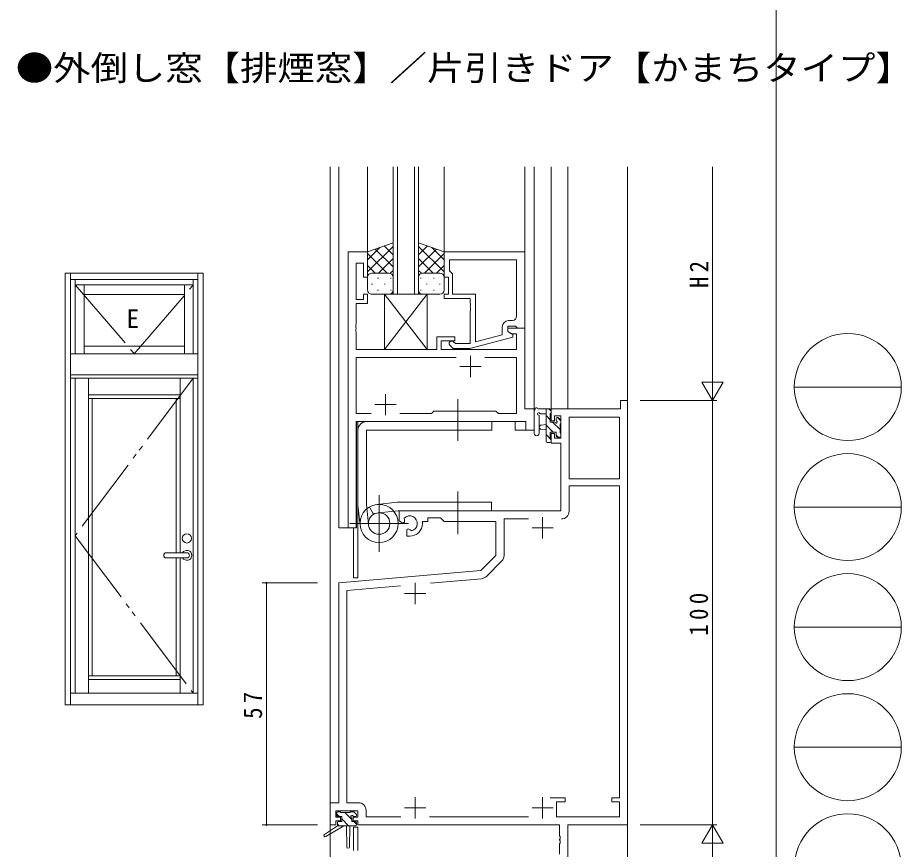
# Model space of a CAD drawing. Units: millimetres, scale not verified. Extents: x -594 to 539, y -420 to 386.
# Drawn here: x 331.4 to 539.5, y -209.8 to -13.9 of the extents above; entities that cross this region are included whole.
import ezdxf
from ezdxf.enums import TextEntityAlignment as Align

# ---------------------------------------------------------------- set-up
doc = ezdxf.new("R2010")
doc.units = ezdxf.units.MM
doc.header["$LTSCALE"] = 2
doc.linetypes.add('CHAIN2', pattern=[12, 9, -1, 1, -1])
doc.linetypes.add('DOUBLE_CHAIN2', pattern=[12.8, 9, -1, 0.6, -0.6, 0.6, -1])
for name, color, linetype, lineweight in [('0-1_YKK_ZWAK', 7, 'Continuous', 9), ('0-3_YKK_11', 7, 'Continuous', 9), ('0-4_YKK_12', 2, 'Continuous', 9), ('0-5_YKK_A1', 4, 'Continuous', 9), ('0-6_YKK_13', 4, 'Continuous', 9), ('0-7_YKK_D', 6, 'Continuous', 9)]:
    doc.layers.add(name, color=color, linetype=linetype, lineweight=lineweight)
doc.layers.add('0-2_USER1', color=7, linetype='Continuous')
doc.styles.add('ＭＳ ゴシック', font='')
doc.styles.get('ＭＳ ゴシック').set_extended_font_data('MS Gothic')

msp = doc.modelspace()

# ---------------------------------------------------------------- linework, layer by layer
at = {"layer": '0-1_YKK_ZWAK'}
for p, q in [((510, 382), (510, -368)), ((514.252, -100.88), (539.452, -100.88)), ((514.252, -129.16), (539.452, -129.16)), ((514.252, -157.44), (539.452, -157.44)), ((514.252, -185.72), (539.452, -185.72))]:
    msp.add_line(p, q, dxfattribs=at)
for centre in [(526.852, -100.88), (526.852, -129.16), (526.852, -157.44), (526.852, -185.72), (526.852, -214)]:
    msp.add_circle(centre, 12.6, dxfattribs=at)
at = {"layer": '0-3_YKK_11'}
for p, q in [((413.8, -69.025), (409.201, -69.025)), ((409.201, -69.025), (409.201, -134.025)), ((413.8, -75.025), (413.8, -69.025)), ((431.8, -69.025), (431.8, -75.025)), ((450.8, -69.025), (431.8, -69.025)), ((450.8, -87.025), (450.8, -69.025)), ((411.13, -71.725), (412.8, -71.725)), ((411.13, -80.225), (411.13, -71.725)), ((412.8, -71.725), (412.8, -75.025)), ((433.1, -70.955), (448.87, -70.955)), ((433.1, -73.525), (433.1, -70.955)), ((433.1, -70.955), (448.87, -70.955)), ((448.87, -70.955), (448.87, -84.225)), ((433.3, -73.725), (433.1, -73.525)), ((433.8, -74.225), (433.3, -73.725)), ((433.8, -79.025), (433.8, -74.225)), ((412.8, -75.025), (413.8, -75.025)), ((431.8, -75.025), (432.8, -75.025)), ((432.8, -75.025), (432.8, -79.025)), ((412.8, -79.025), (412.8, -80.225)), ((413.8, -79.025), (412.8, -79.025)), ((413.8, -81.225), (413.8, -79.025)), ((431.8, -79.025), (431.8, -80.025)), ((432.8, -79.025), (431.8, -79.025)), ((439.2, -79.025), (433.8, -79.025)), ((439.2, -90.234), (439.2, -79.025)), ((412.8, -80.225), (411.13, -80.225)), ((431.8, -80.025), (437.9, -80.025)), ((437.9, -80.025), (437.9, -81.067)), ((437.9, -81.067), (438.02, -81.25)), ((411.13, -81.225), (413.8, -81.225)), ((411.13, -86.067), (411.13, -81.225)), ((438.02, -81.8), (437.9, -81.984)), ((437.9, -81.984), (437.9, -82.067)), ((437.9, -82.067), (438.02, -82.25)), ((438.02, -82.8), (437.9, -82.984)), ((437.9, -82.984), (437.9, -90.625)), ((438.02, -81.25), (438.02, -81.8)), ((438.02, -82.25), (438.02, -82.8)), ((447.87, -85.225), (447, -85.225)), ((411.01, -86.25), (411.13, -86.067)), ((411.01, -86.8), (411.01, -86.25)), ((411.13, -86.984), (411.01, -86.8)), ((411.01, -87.251), (411.13, -87.067)), ((411.01, -87.8), (411.01, -87.251)), ((411.13, -87.067), (411.13, -86.984)), ((445.5, -86.725), (445.5, -88.546)), ((446.8, -86.525), (448.6, -86.525)), ((446.8, -87.825), (446.8, -86.525)), ((446.8, -87.025), (446.8, -87.825)), ((450.8, -87.025), (446.8, -87.025)), ((448.6, -86.525), (448.8, -86.725)), ((448.8, -86.725), (449.1, -87.025)), ((449.1, -87.025), (450.8, -87.025)), ((450.8, -106.025), (450.8, -87.025)), ((411.13, -87.984), (411.01, -87.8)), ((411.13, -92.025), (411.13, -87.984)), ((430.1, -89.025), (430.1, -92.025)), ((434.3, -89.025), (430.1, -89.025)), ((434.3, -90.025), (434.3, -89.025)), ((437.897, -91.825), (448, -89.118)), ((445.5, -88.546), (439.2, -90.234)), ((446.8, -87.825), (447.667, -88.325)), ((448, -88.518), (446.8, -87.825)), ((447.667, -88.325), (448.87, -88.325)), ((448, -89.118), (448, -88.518)), ((448.87, -88.325), (448.87, -92.025)), ((431.101, -90.025), (434.3, -90.025)), ((431.101, -92.025), (431.101, -90.025)), ((433.176, -91.05), (433.952, -91.825)), ((434.449, -90.625), (434.025, -90.201)), ((437.9, -90.625), (434.449, -90.625)), ((430.1, -92.025), (411.13, -92.025)), ((448.87, -92.025), (431.101, -92.025)), ((433.952, -91.825), (437.897, -91.825)), ((438, -93.525), (438, -98.525)), ((434.65, -93.955), (411.13, -93.955)), ((411.13, -93.955), (411.13, -107.095)), ((434.65, -93.955), (411.13, -93.955)), ((448.87, -93.955), (441.351, -93.955)), ((448.87, -107.095), (448.87, -93.955)), ((435.5, -96.025), (440.5, -96.025)), ((418, -102.525), (418, -107.525)), ((473.37, -104.025), (473.37, -106.025)), ((475, -104.025), (473.37, -104.025)), ((475, -204.025), (475, -104.025)), ((415.5, -105.025), (420.501, -105.025)), ((453, -106.025), (450.8, -106.025)), ((453, -111.025), (453, -106.025)), ((457, -106.025), (457, -108.825)), ((473.37, -106.025), (457, -106.025)), ((411.13, -107.095), (414.65, -107.095)), ((421.351, -107.095), (428.83, -107.095)), ((428.83, -107.095), (429.401, -106.525)), ((429.401, -106.525), (444, -106.525)), ((444, -106.525), (444.571, -107.095)), ((444.571, -107.095), (448.87, -107.095)), ((457.8, -107.655), (459.3, -107.655)), ((457.8, -108.825), (457.8, -107.655)), ((459.3, -107.655), (459.3, -112.925)), ((461.23, -107.955), (461.23, -122.525)), ((473.07, -107.955), (461.23, -107.955)), ((461.23, -107.955), (461.23, -122.525)), ((473.07, -122.525), (473.07, -107.955)), ((411.13, -109.025), (451.07, -109.025)), ((411.13, -134.025), (411.13, -109.025)), ((451.07, -109.025), (451.07, -111.025)), ((457, -108.825), (457.8, -108.825)), ((451.07, -111.025), (453, -111.025)), ((457, -111.825), (457, -114.125)), ((457.8, -111.825), (457, -111.825)), ((457.8, -112.925), (457.8, -111.825)), ((457, -114.125), (459.3, -114.125)), ((459.3, -112.925), (457.8, -112.925)), ((459.3, -114.125), (459.3, -130.025)), ((461.23, -122.525), (473.07, -122.525)), ((461.23, -124.155), (473.07, -124.155)), ((461.23, -130.155), (461.23, -124.155)), ((473.07, -124.155), (473.07, -197.625)), ((421.2, -130.025), (421.2, -132.39)), ((459.3, -130.025), (421.2, -130.025)), ((421.2, -132.39), (422.1, -132.91)), ((422.1, -132.91), (422.45, -132.708)), ((422.473, -132.203), (422.436, -131.745)), ((422.45, -132.708), (422.473, -132.203)), ((426.7, -132.525), (428, -132.525)), ((426.7, -133.025), (426.7, -132.525)), ((428, -131.655), (430.93, -131.655)), ((428, -132.525), (428, -131.655)), ((430.93, -131.655), (431.8, -132.525)), ((431.8, -132.525), (444, -132.525)), ((444, -132.525), (444, -140.525)), ((445.93, -131.955), (451.65, -131.955)), ((445.93, -140.579), (445.93, -131.955)), ((455, -131.525), (455, -136.525)), ((409.201, -134.025), (411.13, -134.025)), ((423.35, -134.267), (423, -134.469)), ((423, -134.469), (423, -136.025)), ((423.799, -134.499), (423.35, -134.267)), ((424.177, -134.761), (423.799, -134.499)), ((452.5, -134.025), (457.5, -134.025)), ((423, -136.025), (423.7, -136.025)), ((444, -140.525), (440.424, -144.101)), ((441.756, -145.499), (445.403, -141.852)), ((440.424, -144.101), (407, -147.025)), ((407, -147.025), (407, -198.795)), ((408.93, -148.794), (421.505, -147.694)), ((425, -147.025), (425, -152.025)), ((428.573, -147.075), (440.64, -146.02)), ((408.93, -198.795), (408.93, -148.794)), ((422.5, -149.525), (427.5, -149.525)), ((425, -197.525), (425, -202.525)), ((455, -197.525), (455, -202.525)), ((460.3, -197.625), (456.75, -197.625)), ((460.3, -198.625), (460.3, -197.625)), ((471.3, -197.625), (471.3, -198.625)), ((473.07, -197.625), (471.3, -197.625)), ((405, -198.795), (405, -204.025)), ((407, -198.795), (405, -198.795)), ((411.63, -198.795), (408.93, -198.795)), ((458.3, -198.625), (460.3, -198.625)), ((458.3, -202.095), (458.3, -198.625)), ((471.3, -198.625), (473.07, -198.625)), ((473.07, -198.625), (473.07, -202.095)), ((406.3, -200.725), (411.5, -200.725)), ((406.3, -202.225), (406.3, -200.725)), ((411.5, -200.725), (411.5, -202.225)), ((413.43, -202.095), (413.43, -200.595)), ((422.5, -200.025), (427.5, -200.025)), ((452.5, -200.025), (457.5, -200.025)), ((407.4, -202.225), (406.3, -202.225)), ((406.3, -203.025), (407.4, -203.025)), ((406.3, -204.025), (406.3, -203.025)), ((407.4, -203.025), (407.4, -202.225)), ((410.4, -202.225), (410.4, -203.025)), ((411.5, -202.225), (410.4, -202.225)), ((410.4, -203.025), (411.5, -203.025)), ((411.5, -203.025), (411.5, -204.025)), ((421.65, -202.095), (413.43, -202.095)), ((451.65, -202.095), (428.35, -202.095)), ((473.07, -202.095), (458.3, -202.095)), ((405, -204.025), (406.3, -204.025)), ((411.5, -204.025), (458.97, -204.025)), ((458.97, -204.025), (458.97, -206.567)), ((460.9, -204.025), (475, -204.025)), ((460.9, -219.025), (460.9, -204.025)), ((458.97, -206.567), (459.09, -206.75)), ((459.09, -207.3), (458.97, -207.484)), ((458.97, -207.484), (458.97, -207.567)), ((458.97, -207.567), (459.09, -207.75)), ((459.09, -206.75), (459.09, -207.3)), ((459.09, -207.75), (459.09, -208.3)), ((459.09, -208.3), (458.97, -208.484)), ((458.97, -208.484), (458.97, -210.925))]:
    msp.add_line(p, q, dxfattribs=at)
for centre, radius, start, end in [((447, -86.725), 1.5, 90, 179.99998), ((447.87, -84.225), 1, 270, 359.99998), ((433.6, -90.625), 0.6, 44.99998, 225), ((459.43, -130.155), 1.8, 270, 359.99998), ((459.43, -130.155), 1.8, 270, 359.99998), ((423.7, -133.025), 1.8, 285.36687, 134.63312), ((423.7, -133.025), 3, 270, 359.99998), ((444.13, -140.579), 1.8, 314.99998, 359.99997), ((440.483, -144.227), 1.8, 275.00002, 315.00003), ((411.63, -200.595), 1.8, 0, 89.99998)]:
    msp.add_arc(centre, radius, start, end, dxfattribs=at)
at = {"layer": '0-4_YKK_12'}
for p, q in [((405, -49.025), (405, -335.025)), ((407, -49.025), (407, -134.025)), ((413.8, -69.025), (413.8, -49.025)), ((413.8, -69.025), (413.8, -49.025)), ((419.8, -49.025), (419.8, -79.026)), ((420.8, -79.026), (420.8, -49.025)), ((424.8, -49.025), (424.8, -79.026)), ((425.8, -79.026), (425.8, -49.025)), ((431.8, -69.025), (431.8, -49.025)), ((450.8, -69.325), (450.8, -49.025)), ((453, -111.025), (453, -49.025)), ((457, -106.025), (457, -49.025)), ((460.9, -106.025), (460.9, -49.025)), ((475, -49.025), (475, -335.025)), ((413.8, -69.025), (409.201, -69.025)), ((409.201, -134.025), (409.201, -69.025)), ((450.8, -69.325), (450.8, -106.024)), ((419.8, -79.026), (425.8, -79.026)), ((450.501, -87.025), (450.8, -87.025)), ((450.8, -106.024), (453, -106.024)), ((411.198, -109.025), (448.498, -109.025)), ((411.198, -134.025), (411.198, -109.025)), ((448.5, -111.025), (448.5, -109.025)), ((448.5, -111.025), (453, -111.025)), ((411.198, -134.025), (407, -134.025)), ((410.5, -145.825), (410.5, -134.025)), ((410.5, -145.825), (411.5, -145.825)), ((411.5, -204.525), (410.5, -204.525)), ((410.5, -204.525), (410.5, -210.025)), ((411.5, -204.525), (411.5, -210.025))]:
    msp.add_line(p, q, dxfattribs=at)
msp.add_lwpolyline([(410.5, -145.825), (411.5, -145.825), (411.5, -109.025)], dxfattribs=at)
at = {"layer": '0-5_YKK_A1'}
for p, q in [((342.599, -74.025), (375.099, -74.025)), ((342.599, -74.025), (342.599, -175.775)), ((343.849, -74.025), (343.849, -175.775)), ((373.849, -74.025), (373.849, -175.775)), ((375.099, -74.025), (375.099, -175.775)), ((343.849, -75.525), (373.599, -75.525)), ((343.849, -75.525), (373.849, -75.525)), ((344.949, -75.525), (344.949, -93.025)), ((344.949, -76.825), (372.749, -76.825)), ((347.043, -76.825), (347.043, -93.025)), ((370.656, -76.825), (370.656, -93.025)), ((372.749, -75.525), (372.749, -93.025)), ((347.043, -79.075), (370.656, -79.075)), ((347.043, -91.275), (370.656, -91.275)), ((343.849, -93.025), (373.849, -93.025)), ((343.849, -98.025), (373.849, -98.025)), ((343.849, -98.775), (373.849, -98.775)), ((344.949, -98.775), (344.949, -173.025)), ((348.049, -98.775), (348.049, -173.025)), ((369.649, -98.775), (369.649, -139.925)), ((372.749, -98.775), (372.749, -173.025)), ((348.049, -102.7), (369.649, -102.7)), ((348.049, -103.6), (369.649, -103.6)), ((348.949, -103.6), (348.949, -168.875)), ((368.749, -103.6), (368.749, -139.925)), ((366.389, -139.925), (371.239, -139.925)), ((366.389, -141.125), (371.239, -141.125)), ((368.749, -141.125), (368.749, -168.875)), ((369.649, -141.125), (369.649, -173.025)), ((348.049, -168.875), (369.649, -168.875)), ((348.049, -169.775), (369.649, -169.775)), ((343.849, -173.025), (373.849, -173.025)), ((342.599, -175.775), (375.099, -175.775))]:
    msp.add_line(p, q, dxfattribs=at)
at = {"layer": '0-5_YKK_A1', "linetype": 'DOUBLE_CHAIN2'}
for p, q in [((344.949, -76.825), (358.849, -93.025)), ((358.849, -93.025), (372.749, -76.825)), ((372.749, -98.775), (344.949, -135.9)), ((344.949, -135.9), (372.749, -173.025))]:
    msp.add_line(p, q, dxfattribs=at)
at = {"layer": '0-5_YKK_A1'}
msp.add_circle((371.239, -136.525), 1.1, dxfattribs=at)
for centre, radius, start, end in [((371.239, -140.525), 1.175, 210.70634, 149.29364), ((366.389, -140.525), 0.6, 90, 270), ((371.239, -140.525), 0.6, 270, 90)]:
    msp.add_arc(centre, radius, start, end, dxfattribs=at)
at = {"layer": '0-6_YKK_13'}
for p, q in [((419.8, -66.883), (413.8, -69.025)), ((413.8, -73.757), (419.8, -67.757)), ((413.8, -70.929), (416.761, -67.968)), ((419.8, -72.577), (415.604, -68.381)), ((419.8, -69.748), (417.689, -67.637)), ((419.8, -66.883), (419.8, -75.025)), ((425.8, -75.025), (425.8, -66.883)), ((425.8, -66.883), (431.8, -69.025)), ((425.8, -69.748), (427.912, -67.637)), ((431.8, -73.757), (425.8, -67.757)), ((425.8, -72.577), (429.996, -68.381)), ((431.8, -70.929), (428.839, -67.968)), ((413.8, -69.025), (413.8, -75.025)), ((418.421, -74.026), (413.8, -69.405)), ((416.36, -74.025), (419.8, -70.586)), ((429.24, -74.025), (425.8, -70.586)), ((427.18, -74.026), (431.8, -69.405)), ((431.8, -69.025), (431.8, -75.025)), ((415.592, -74.025), (413.8, -72.234)), ((430.008, -74.025), (431.8, -72.234)), ((414.8, -74.025), (418.4, -74.025)), ((415.2, -74.025), (418.8, -74.025)), ((419.132, -74.082), (419.8, -73.414)), ((426.468, -74.082), (425.8, -73.414)), ((430.4, -74.025), (426.8, -74.025)), ((430.8, -74.025), (427.2, -74.025)), ((413.8, -78.025), (413.8, -75.025)), ((414.72, -76.662), (414.92, -76.662)), ((416.135, -75.247), (416.335, -75.247)), ((417.75, -76.662), (417.95, -76.662)), ((419.165, -75.247), (419.365, -75.247)), ((419.8, -75.025), (419.8, -78.025)), ((425.8, -75.025), (425.8, -78.025)), ((426.435, -75.247), (426.235, -75.247)), ((427.85, -76.662), (427.65, -76.662)), ((429.465, -75.247), (429.265, -75.247)), ((430.88, -76.662), (430.68, -76.662)), ((431.8, -78.025), (431.8, -75.025)), ((418.8, -79.025), (414.8, -79.025)), ((416.135, -78.077), (416.335, -78.077)), ((417.8, -79.025), (417.8, -92.025)), ((417.8, -79.025), (427.8, -79.025)), ((417.8, -79.025), (427.8, -92.025)), ((427.8, -79.025), (417.8, -92.025)), ((419.165, -78.077), (419.365, -78.077)), ((426.435, -78.077), (426.235, -78.077)), ((426.8, -79.025), (430.8, -79.025)), ((427.8, -92.025), (427.8, -79.025)), ((429.465, -78.077), (429.265, -78.077)), ((417.8, -92.025), (427.8, -92.025)), ((456.7, -106.025), (454.02, -106.025)), ((455.8, -106.025), (455.8, -113.625)), ((457, -106.553), (456.473, -106.025)), ((453, -111.753), (453, -106.591)), ((454.2, -111.753), (454.203, -107.792)), ((454.62, -107.225), (455.8, -107.225)), ((456.8, -108.598), (455.8, -107.598)), ((456.8, -109.125), (456.8, -107.125)), ((457, -106.925), (457, -106.325)), ((459.3, -108.853), (458.474, -108.027)), ((459.212, -108.613), (458.712, -108.113)), ((443, -109.025), (413.501, -109.025)), ((443, -111.025), (443, -109.025)), ((455.8, -109.725), (454.656, -109.827)), ((457.483, -111.525), (455.8, -109.843)), ((457.739, -109.125), (456.8, -109.125)), ((459.1, -110.898), (457.328, -109.125)), ((458.2, -108.325), (458.2, -108.664)), ((459.1, -111.725), (459.1, -109.625)), ((459.3, -109.425), (459.3, -108.825)), ((411.5, -111.025), (411.5, -128.525)), ((413.501, -128.525), (413.501, -111.025)), ((443, -111.025), (413.501, -111.025)), ((455.8, -110.925), (454.656, -110.823)), ((457, -113.288), (455.8, -112.088)), ((456.8, -111.525), (458.2, -111.525)), ((456.8, -112.825), (456.8, -111.525)), ((458.2, -111.525), (458.2, -112.425)), ((458.683, -112.725), (458.2, -112.243)), ((459.3, -112.425), (459.3, -111.925)), ((456.1, -113.925), (456.7, -113.925)), ((457, -113.625), (457, -113.025)), ((458.5, -112.725), (459, -112.725)), ((416.501, -139.674), (416.501, -126.377)), ((416.501, -139.525), (416.501, -126.525)), ((411.512, -128.74), (412.026, -133.508)), ((413.989, -133.283), (413.501, -128.525)), ((420.786, -128.037), (416.018, -128.551)), ((420.786, -128.037), (416.018, -128.551)), ((421.001, -128.025), (442.996, -128.025)), ((442.996, -130.025), (442.996, -128.025)), ((414.208, -129.153), (415.214, -130.853)), ((421.001, -130.025), (416.243, -130.514)), ((421.001, -130.025), (442.996, -130.025)), ((409.571, -133.025), (423.43, -133.025)), ((423, -133.025), (410, -133.025)), ((406.5, -201.725), (406.5, -201.225)), ((407.119, -202.025), (406.5, -201.407)), ((406.8, -200.925), (407.3, -200.925)), ((407.5, -201.125), (409.6, -201.125)), ((410.1, -202.761), (408.464, -201.125)), ((409.8, -200.925), (410.4, -200.925)), ((411.161, -201.577), (410.548, -200.965)), ((410.612, -201.013), (411.112, -201.513)), ((406.7, -203.525), (406.7, -204.225)), ((407.074, -204.225), (406.7, -203.852)), ((407.7, -202.025), (406.8, -202.025)), ((407, -203.225), (407.7, -203.225)), ((407.7, -203.225), (407.7, -202.025)), ((409.319, -204.225), (407.7, -202.607)), ((410.1, -202.486), (410.1, -203.225)), ((410.1, -203.225), (410.9, -203.225)), ((410.9, -202.025), (410.561, -202.025)), ((411.2, -203.861), (410.564, -203.225)), ((411.2, -203.525), (411.2, -203.925)), ((406.7, -204.225), (403.633, -206.276)), ((408.2, -204.225), (403.955, -206.782)), ((410.9, -204.225), (406.7, -204.225)), ((408.8, -204.225), (408.902, -209.234)), ((409.602, -204.225), (409.502, -209.233))]:
    msp.add_line(p, q, dxfattribs=at)
at = {"layer": '0-6_YKK_13', "linetype": 'CHAIN2'}
for p, q in [((434.996, -103.766), (434.996, -113.525)), ((434.996, -135.525), (434.996, -125.525))]:
    msp.add_line(p, q, dxfattribs=at)
at = {"layer": '0-6_YKK_13'}
for radius in [4.5, 2.525]:
    msp.add_circle((416.501, -133.025), radius, dxfattribs=at)
for centre, radius, start, end in [((414.8, -75.025), 1, 89.99998, 179.99998), ((414.8, -75.025), 1, 89.99998, 179.99998), ((418.8, -75.025), 1, 359.99998, 89.99998), ((418.8, -75.025), 1, 359.99998, 89.99998), ((426.8, -75.025), 1, 89.99998, 179.99998), ((426.8, -75.025), 1, 89.99998, 179.99998), ((430.8, -75.025), 1, 359.99998, 89.99998), ((430.8, -75.025), 1, 359.99998, 89.99998), ((414.8, -78.025), 1, 179.99998, 269.99998), ((418.8, -78.025), 1, 269.99998, 359.99998), ((426.8, -78.025), 1, 179.99998, 269.99998), ((430.8, -78.025), 1, 269.99998, 359.99998), ((452.91, -106.135), 0.3, 310.52878, 10.52878), ((453.5, -106.025), 0.3, 30, 190.52878), ((454.02, -105.725), 0.3, 210, 270), ((456.7, -106.325), 0.3, 0, 90), ((453.3, -106.591), 0.3, 130.52878, 180), ((454.1, -107.225), 0.3, 30, 250.81024), ((453.903, -107.792), 0.3, 359.95976, 70.81024), ((454.62, -106.925), 0.3, 210, 270), ((456.8, -106.925), 0.2, 270, 0), ((458.5, -108.325), 0.3, 45, 180), ((413.501, -111.025), 2, 90, 180), ((454.7, -110.325), 0.5, 95.09206, 264.90793), ((457.739, -109.425), 0.3, 33.05573, 90), ((458.2, -109.125), 0.25, 213.05573, 56.94426), ((458.5, -108.664), 0.3, 180, 236.94426), ((459.1, -109.425), 0.2, 270, 0), ((459, -108.825), 0.3, 0, 45), ((453.6, -111.753), 0.6, 179.95976, 359.95976), ((459.1, -111.925), 0.2, 0, 90), ((456.1, -113.625), 0.3, 180, 270), ((456.7, -113.625), 0.3, 270, 0), ((456.8, -113.025), 0.2, 0, 90), ((458.5, -112.425), 0.3, 180, 270), ((459, -112.425), 0.3, 270, 0), ((413.501, -128.525), 2, 179.99074, 186.15765), ((421.001, -130.025), 2, 90.00002, 96.1577), ((406.8, -201.225), 0.3, 90, 180), ((406.8, -201.725), 0.3, 180, 270), ((407.3, -201.125), 0.2, 0, 90), ((409.8, -201.125), 0.2, 90, 180), ((410.1, -202.025), 0.25, 33.05573, 236.94426), ((410.4, -201.225), 0.3, 45, 90), ((410.9, -201.725), 0.3, 270, 44.99998), ((407, -203.525), 0.3, 90, 180), ((409.8, -202.486), 0.3, 0, 56.94426), ((410.561, -201.725), 0.3, 213.05573, 270), ((410.9, -203.525), 0.3, 0, 90), ((410.9, -203.925), 0.3, 270, 0), ((403.8, -206.525), 0.3, 123.76904, 301.06146), ((409.202, -209.227), 0.3, 181.16962, 358.85538)]:
    msp.add_arc(centre, radius, start, end, dxfattribs=at)
at = {"layer": '0-7_YKK_D'}
for p, q in [((495, -99.025), (495, -49.025)), ((495, -104.025), (495, -95.365)), ((497.5, -99.695), (492.5, -99.695)), ((495, -104.025), (492.5, -99.695)), ((495, -104.025), (497.5, -99.695)), ((478, -104.025), (496, -104.025)), ((495, -104.025), (495, -204.025)), ((402, -147.025), (389, -147.025)), ((390, -204.025), (390, -147.025)), ((402, -204.025), (389, -204.025)), ((478, -204.025), (496, -204.025)), ((495, -204.025), (492.5, -208.356)), ((495, -204.025), (495, -212.686)), ((495, -204.025), (497.5, -208.356)), ((492.5, -208.356), (497.5, -208.356)), ((495, -209.025), (495, -335.025))]:
    msp.add_line(p, q, dxfattribs=at)
for centre, start, end in [((390, -147.025), 90, 270), ((390, -147.025), 270, 90), ((390, -204.025), 90, 270), ((390, -204.025), 270, 90)]:
    msp.add_arc(centre, 0.106, start, end, dxfattribs=at)

# ---------------------------------------------------------------- texts
at = {"layer": '0-2_USER1', "style": 'ＭＳ ゴシック', "width": 1.1}
msp.add_text('●外倒し窓【排煙窓】／片引きドア【かまちタイプ】', height=5.865, dxfattribs=at).set_placement((330.959, -30.421), align=Align.BOTTOM_LEFT)
at = {"layer": '0-5_YKK_A1', "color": 7, "style": 'ＭＳ ゴシック'}
msp.add_text('E', height=4.399, dxfattribs=at).set_placement((357.019, -88.304), align=Align.BOTTOM_LEFT)
at = {"layer": '0-7_YKK_D', "color": 7, "char_height": 4.399, "attachment_point": 7, "rotation": 90, "style": 'ＭＳ ゴシック'}
for s, insert in [('\\T1.36;\\W0.9;H2', (494, -77.545)), ('\\T1.38;\\W0.9;100', (494, -159.465)), ('\\T1.36;\\W0.9;57', (389, -179.045))]:
    msp.add_mtext(s, dxfattribs=dict(at, insert=insert))

doc.saveas('drawing.dxf')
